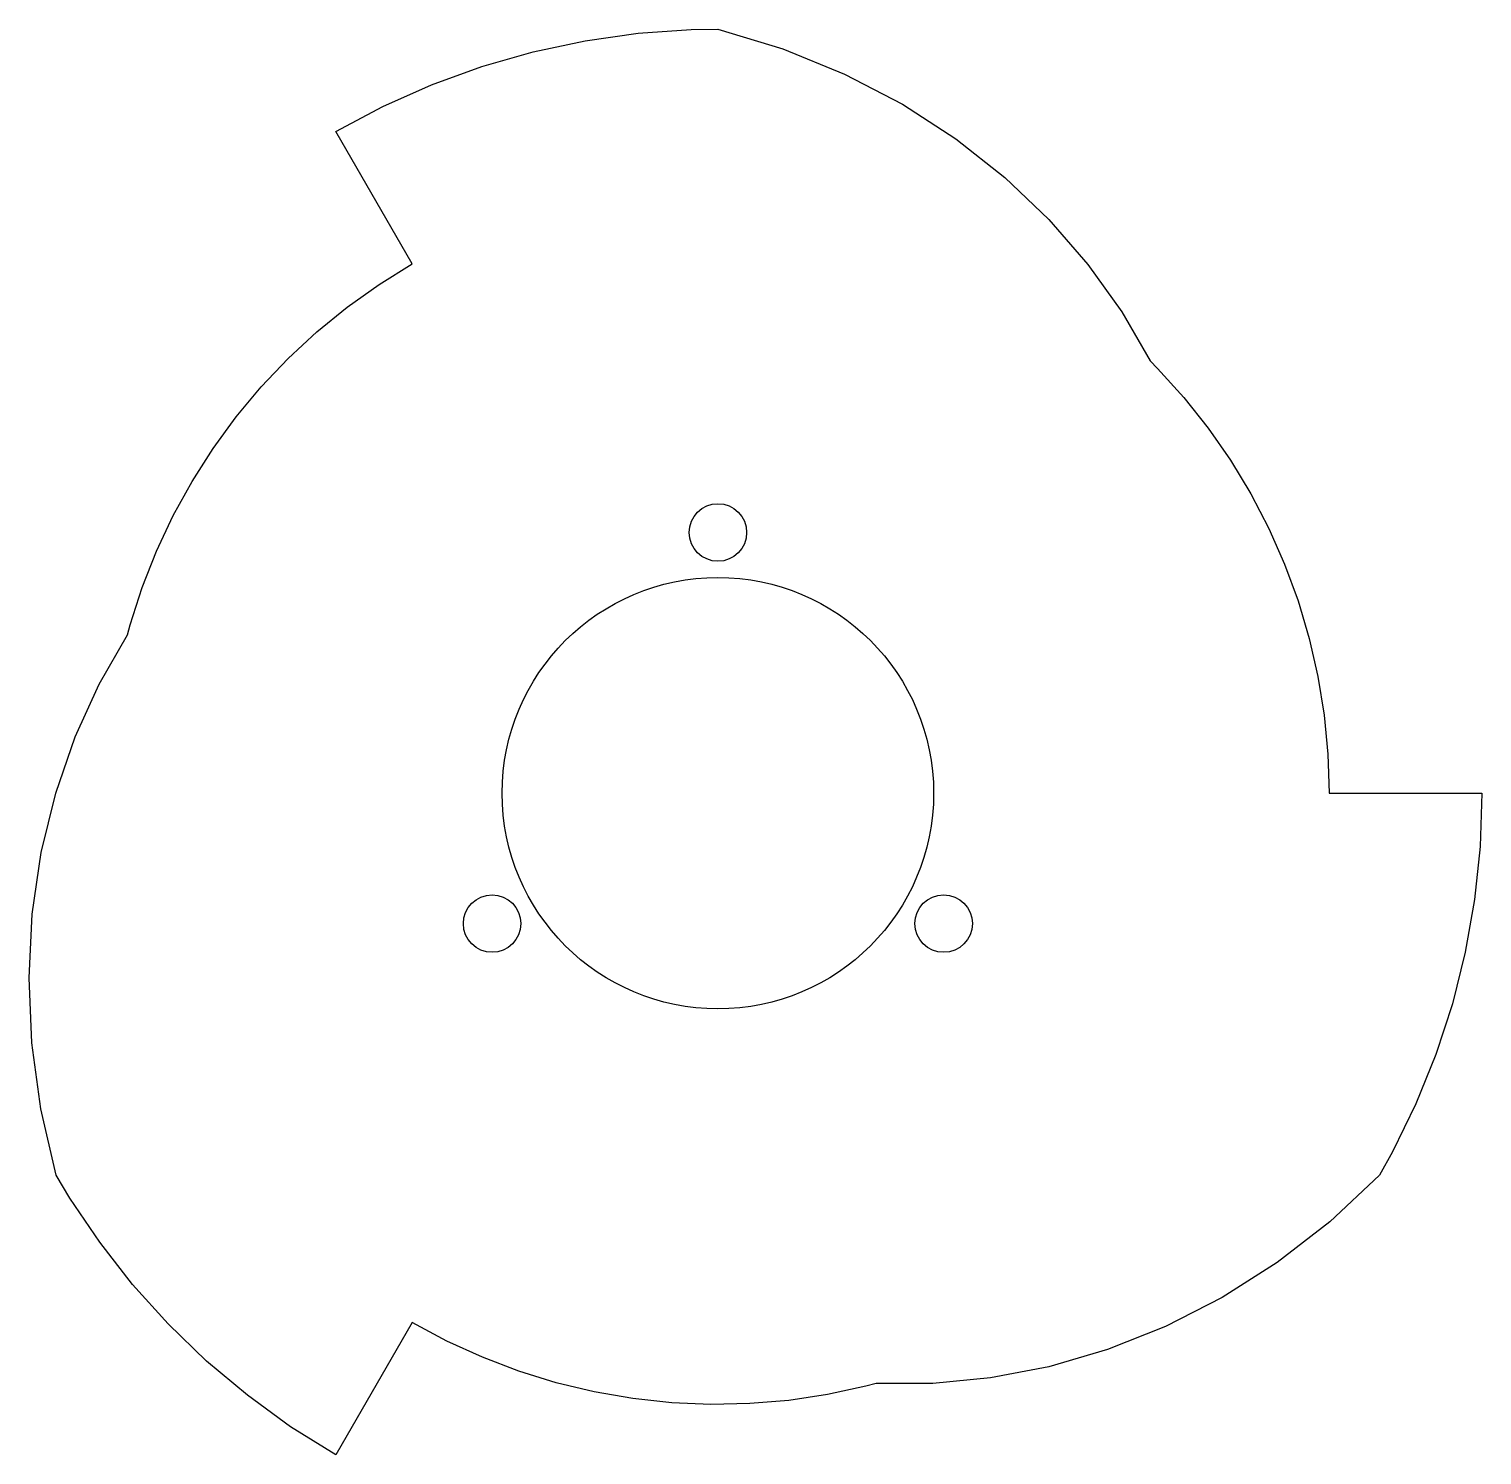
# Model space of a CAD drawing. Header units: millimetres. Extents: x 0 to 80.8, y 0 to 79.3.
import ezdxf

# ---------------------------------------------------------------- set-up
doc = ezdxf.new("R2010")
doc.units = ezdxf.units.MM
doc.layers.add('CUT', color=7, linetype='Continuous')
doc.layers.add('HOLES', color=1, linetype='Continuous')

msp = doc.modelspace()

# ---------------------------------------------------------------- linework, layer by layer
at = {"layer": 'CUT'}
for points in [[(33.873, 79.073), (36.832, 79.28)], [(36.832, 79.28), (38.315, 79.306)], [(38.315, 79.306), (41.937, 78.204)], [(28.033, 78.044), (30.935, 78.66)], [(30.935, 78.66), (33.873, 79.073)], [(25.182, 77.226), (28.033, 78.044)], [(41.937, 78.204), (45.367, 76.8)], [(22.394, 76.211), (25.182, 77.226)], [(45.367, 76.8), (48.582, 75.121)], [(19.684, 75.005), (22.394, 76.211)], [(17.065, 73.612), (19.684, 75.005)], [(48.582, 75.121), (51.559, 73.193)], [(21.315, 66.251), (17.065, 73.612)], [(51.559, 73.193), (54.281, 71.044)], [(54.281, 71.044), (56.732, 68.705)], [(56.732, 68.705), (58.9, 66.205)], [(19.467, 65.103), (21.315, 66.251)], [(58.9, 66.205), (60.777, 63.575)], [(17.696, 63.84), (19.467, 65.103)], [(16.009, 62.466), (17.696, 63.84)], [(60.777, 63.575), (62.357, 60.848)], [(14.414, 60.987), (16.009, 62.466)], [(12.916, 59.409), (14.414, 60.987)], [(62.357, 60.848), (62.773, 60.424)], [(62.773, 60.424), (64.233, 58.812)], [(11.523, 57.739), (12.916, 59.409)], [(64.233, 58.812), (65.587, 57.109)], [(10.239, 55.982), (11.523, 57.739)], [(65.587, 57.109), (66.83, 55.324)], [(9.07, 54.148), (10.239, 55.982)], [(66.83, 55.324), (67.956, 53.462)], [(8.021, 52.242), (9.07, 54.148)], [(67.956, 53.462), (68.96, 51.533)], [(7.096, 50.273), (8.021, 52.242)], [(68.96, 51.533), (69.839, 49.543)], [(6.298, 48.249), (7.096, 50.273)], [(69.839, 49.543), (70.589, 47.501)], [(5.632, 46.178), (6.298, 48.249)], [(70.589, 47.501), (71.207, 45.415)], [(5.474, 45.606), (5.632, 46.178)], [(3.901, 42.874), (5.474, 45.606)], [(71.207, 45.415), (71.69, 43.294)], [(2.563, 39.934), (3.901, 42.874)], [(71.69, 43.294), (72.037, 41.146)], [(72.037, 41.146), (72.245, 38.98)], [(1.482, 36.806), (2.563, 39.934)], [(72.245, 38.98), (72.315, 36.806)], [(0.681, 33.514), (1.482, 36.806)], [(72.315, 36.806), (80.815, 36.806)], [(80.815, 36.806), (80.712, 33.841)], [(0.181, 30.082), (0.681, 33.514)], [(80.712, 33.841), (80.401, 30.891)], [(80.401, 30.891), (79.886, 27.97)], [(0, 26.54), (0.181, 30.082)], [(79.886, 27.97), (79.169, 25.091)], [(0.153, 22.916), (0, 26.54)], [(79.169, 25.091), (78.252, 22.27)], [(0.653, 19.244), (0.153, 22.916)], [(78.252, 22.27), (77.141, 19.52)], [(77.141, 19.52), (75.84, 16.854)], [(1.509, 15.556), (0.653, 19.244)], [(75.84, 16.854), (75.121, 15.556)], [(2.273, 14.285), (1.509, 15.556)], [(75.121, 15.556), (72.355, 12.971)], [(3.932, 11.825), (2.273, 14.285)], [(72.355, 12.971), (69.425, 10.702)], [(5.758, 9.488), (3.932, 11.825)], [(69.425, 10.702), (66.364, 8.758)], [(7.743, 7.283), (5.758, 9.488)], [(66.364, 8.758), (63.205, 7.143)], [(9.877, 5.222), (7.743, 7.283)], [(21.315, 7.361), (17.065, 0)], [(23.233, 6.334), (21.315, 7.361)], [(63.205, 7.143), (59.984, 5.86)], [(25.213, 5.432), (23.233, 6.334)], [(59.984, 5.86), (56.732, 4.907)], [(12.149, 3.316), (9.877, 5.222)], [(27.246, 4.658), (25.213, 5.432)], [(56.732, 4.907), (53.482, 4.28)], [(29.324, 4.016), (27.246, 4.658)], [(53.482, 4.28), (50.267, 3.969)], [(14.549, 1.572), (12.149, 3.316)], [(31.44, 3.508), (29.324, 4.016)], [(33.583, 3.137), (31.44, 3.508)], [(44.414, 3.358), (42.262, 3.036)], [(46.54, 3.816), (44.414, 3.358)], [(47.115, 3.965), (46.54, 3.816)], [(50.267, 3.969), (47.115, 3.965)], [(35.746, 2.903), (33.583, 3.137)], [(37.919, 2.808), (35.746, 2.903)], [(40.094, 2.853), (37.919, 2.808)], [(42.262, 3.036), (40.094, 2.853)], [(17.065, 0), (14.549, 1.572)]]:
    msp.add_lwpolyline(points, dxfattribs=at)
at = {"layer": 'HOLES'}
for centre, radius in [((38.315, 51.306), 1.6), ((38.315, 36.806), 12), ((25.758, 29.556), 1.6), ((50.872, 29.556), 1.6)]:
    msp.add_circle(centre, radius, dxfattribs=at)

doc.saveas('drawing.dxf')
